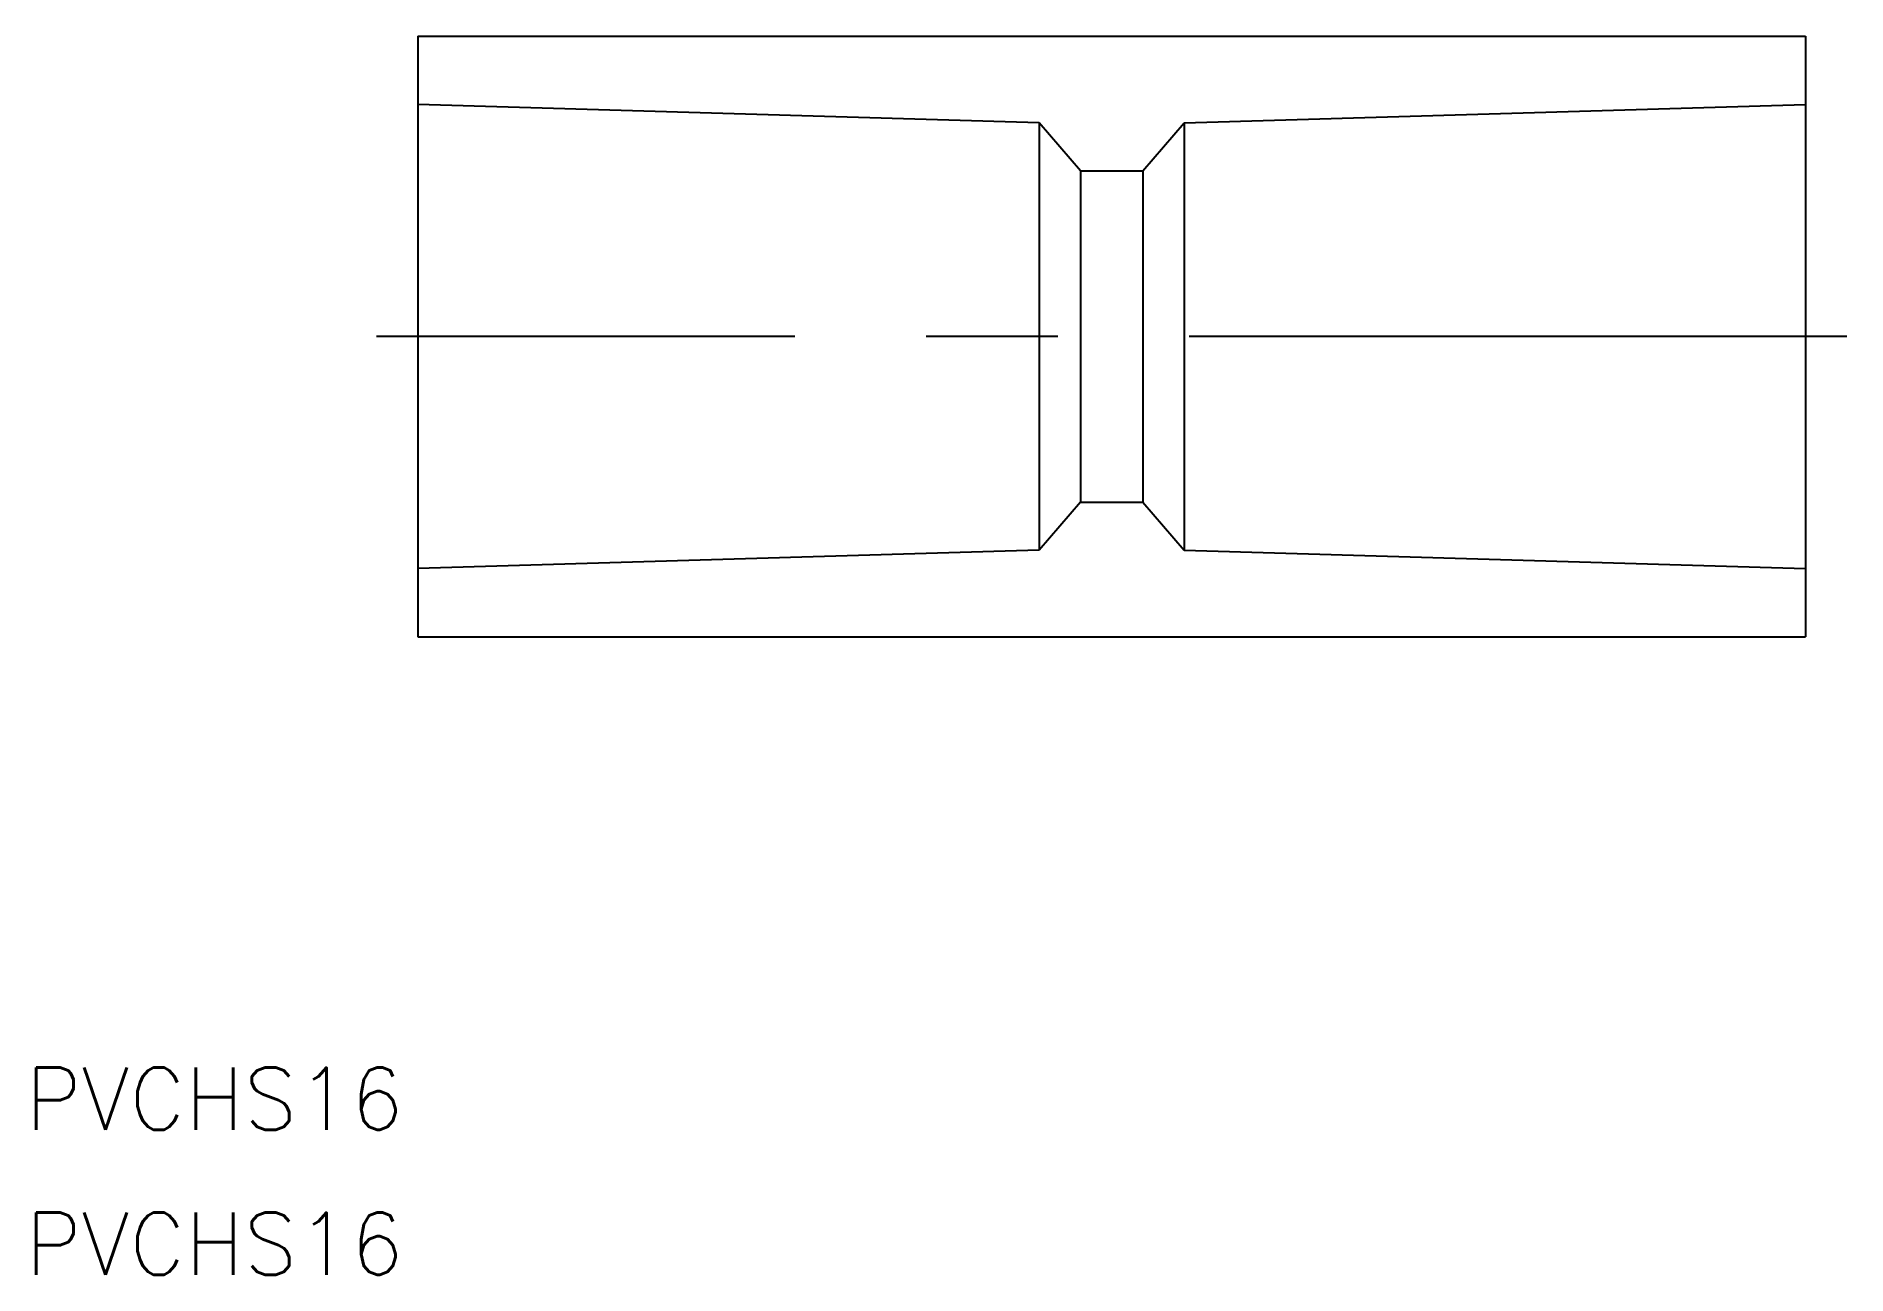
# Model space of a CAD drawing. Extents: x -18.4 to 69, y -45.3 to 14.5.
import ezdxf

# ---------------------------------------------------------------- set-up
doc = ezdxf.new("R2010")
doc.units = 0
doc.linetypes.add('CENTER', pattern=[50.8, 31.75, -6.35, 6.35, -6.35])
doc.layers.get('0').update_dxf_attribs({"linetype": 'CONTINUOUS'})
doc.layers.add('CENTER', color=1, linetype='CENTER')
doc.styles.get("Standard").update_dxf_attribs({"font": 'txt.shx', "height": 3, "bigfont": 'bigfont.shx'})

msp = doc.modelspace()

# ---------------------------------------------------------------- linework, layer by layer
at = {"color": 7, "linetype": 'CONTINUOUS'}
for p, q in [((0, 14.5), (67, 14.5)), ((0, 14.5), (0, -14.5)), ((67, 14.5), (67, -14.5)), ((30, 10.318), (0, 11.2)), ((37, 10.318), (67, 11.2)), ((30, 10.318), (30, -10.318)), ((32, 8), (30, 10.318)), ((35, 8), (37, 10.318)), ((37, 10.318), (37, -10.318)), ((32, 8), (35, 8)), ((32, 8), (32, -8)), ((35, 8), (35, -8)), ((32, -8), (30, -10.318)), ((32, -8), (35, -8)), ((35, -8), (37, -10.318)), ((30, -10.318), (0, -11.2)), ((37, -10.318), (67, -11.2)), ((0, -14.5), (67, -14.5))]:
    msp.add_line(p, q, dxfattribs=at)
at = {"layer": 'CENTER', "color": 1, "linetype": 'CENTER'}
msp.add_line((69, 0), (-2, 0), dxfattribs=at)

# ---------------------------------------------------------------- texts
at = {"color": 7, "linetype": 'CONTINUOUS'}
for p in [(-18.945, -38.298), (-18.945, -45.298)]:
    msp.add_text('PVCHS16', height=3, dxfattribs=at).set_placement(p)

doc.saveas('drawing.dxf')
